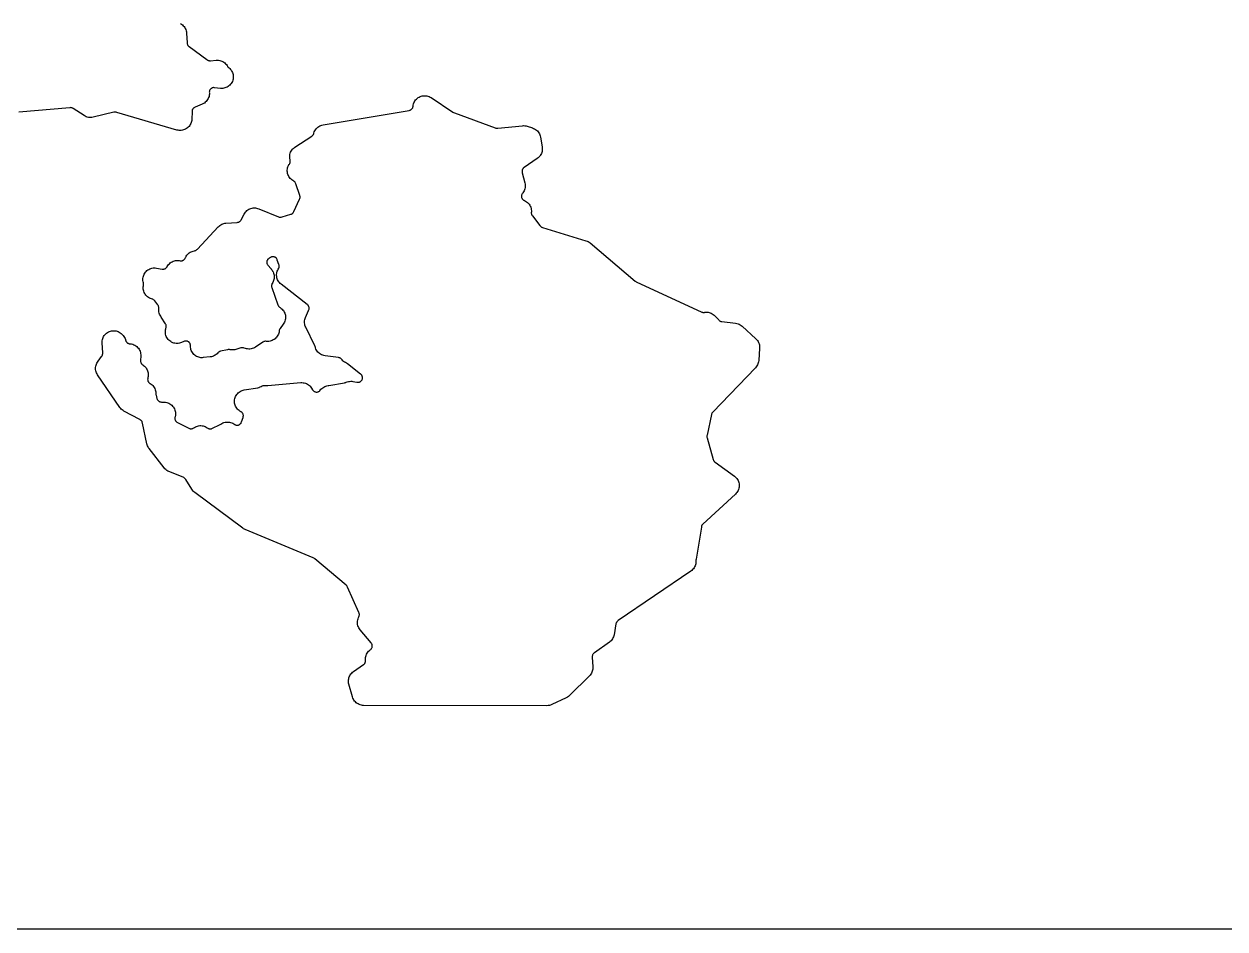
# Model space of a CAD drawing. Header units: metres. Extents: x 0 to 400, y 0 to 202.
# Drawn here: x 176.2 to 243.5, y -0.3 to 50.4 of the extents above; entities that cross this region are included whole.
import ezdxf

# ---------------------------------------------------------------- set-up
doc = ezdxf.new("R2010")
doc.units = ezdxf.units.M

msp = doc.modelspace()

# ---------------------------------------------------------------- linework, layer by layer
for points in [[(185.006, 50.4466), (185.062, 50.4126), (185.114, 50.3726), (185.161, 50.3276), (185.204, 50.2786), (185.241, 50.2246), (185.273, 50.1676), (185.299, 50.1076), (185.319, 50.0456), (185.333, 49.9816), (185.34, 49.9166), (185.371, 49.3756), (185.376, 49.3326), (185.381, 49.3056), (185.388, 49.2846), (185.397, 49.2626), (185.409, 49.2406), (185.422, 49.2206), (185.438, 49.2026), (185.457, 49.1826), (185.488, 49.1576), (186.475, 48.4276), (186.51, 48.4046), (186.534, 48.3916), (186.556, 48.3836), (186.58, 48.3766), (186.608, 48.3716), (186.634, 48.3696), (186.674, 48.3706), (187.005, 48.3986), (187.069, 48.4006), (187.133, 48.3966), (187.197, 48.3856), (187.259, 48.3686), (187.319, 48.3466), (187.376, 48.3176), (187.431, 48.2836), (187.482, 48.2436), (187.528, 48.1996), (187.57, 48.1506), (187.607, 48.0986), (187.629, 48.0596), (187.642, 48.0406), (187.658, 48.0216), (187.675, 48.0036), (187.721, 47.9666), (187.766, 47.9246), (187.767, 47.9236), (187.81, 47.8766), (187.848, 47.8246), (187.881, 47.7696), (187.908, 47.7116), (187.93, 47.6516), (187.945, 47.5896), (187.954, 47.5266), (187.957, 47.4626), (187.954, 47.3986), (187.944, 47.3356), (187.928, 47.2736), (187.906, 47.2126), (187.878, 47.1556), (187.845, 47.1006), (187.806, 47.0496), (187.762, 47.0026), (187.715, 46.9606), (187.663, 46.9226), (187.607, 46.8906), (187.549, 46.8636), (187.489, 46.8426), (187.426, 46.8286), (187.363, 46.8196), (187.299, 46.8176), (187.235, 46.8216), (186.91, 46.8586), (186.869, 46.8616), (186.846, 46.8606), (186.82, 46.8576), (186.797, 46.8516), (186.774, 46.8446), (186.751, 46.8336), (186.729, 46.8206), (186.712, 46.8086), (186.692, 46.7906), (186.673, 46.7706), (186.661, 46.7546), (186.647, 46.7306), (186.634, 46.7046), (186.626, 46.6836), (186.621, 46.6636), (186.617, 46.6376), (186.616, 46.6126), (186.618, 46.5656), (186.618, 46.4996), (186.611, 46.4336), (186.598, 46.3696), (186.578, 46.3066), (186.551, 46.2456), (186.519, 46.1876), (186.481, 46.1336), (186.438, 46.0836), (186.39, 46.0386), (186.337, 45.9986), (186.281, 45.9646), (186.221, 45.9356), (185.817, 45.7666), (185.783, 45.7506), (185.763, 45.7386), (185.743, 45.7236), (185.727, 45.7096), (185.709, 45.6906), (185.695, 45.6726), (185.684, 45.6536), (185.672, 45.6296), (185.663, 45.6096), (185.657, 45.5876), (185.653, 45.5646), (185.65, 45.5246), (185.634, 45.0856), (185.628, 45.0236), (185.617, 44.9626), (185.6, 44.9026), (185.578, 44.8456), (185.55, 44.7896), (185.517, 44.7376), (185.479, 44.6886), (185.436, 44.6436), (185.389, 44.6026), (185.339, 44.5666), (185.286, 44.5346), (185.229, 44.5086), (185.171, 44.4886), (185.111, 44.4736), (185.049, 44.4646), (184.987, 44.4616), (184.925, 44.4646), (184.864, 44.4736), (184.804, 44.4876), (181.439, 45.4736), (181.397, 45.4836), (181.368, 45.4866), (181.341, 45.4876), (181.318, 45.4856), (181.277, 45.4786), (180.112, 45.2026), (180.047, 45.1916), (179.982, 45.1856), (179.916, 45.1876), (179.85, 45.1956), (179.786, 45.2106), (179.724, 45.2316), (179.664, 45.2586), (179.607, 45.2916), (179.003, 45.6896), (178.967, 45.7096), (178.94, 45.7226), (178.92, 45.7296), (178.9, 45.7346), (178.875, 45.7386), (178.849, 45.7396), (178.811, 45.7376), (175.958, 45.4796)], [(0.015, -0.2524), (399.985, -0.2524)]]:
    msp.add_lwpolyline(points)
msp.add_lwpolyline([(181.976, 32.6186), (181.991, 32.6006), (182.006, 32.5856), (182.024, 32.5706), (182.045, 32.5566), (182.067, 32.5436), (182.088, 32.5346), (182.113, 32.5266), (182.138, 32.5216), (182.171, 32.5176), (182.198, 32.5166), (182.263, 32.5066), (182.327, 32.4896), (182.388, 32.4676), (182.447, 32.4386), (182.502, 32.4036), (182.554, 32.3636), (182.602, 32.3186), (182.645, 32.2696), (182.682, 32.2156), (182.714, 32.1586), (182.74, 32.0986), (182.76, 32.0356), (182.773, 31.9716), (182.78, 31.9066), (182.78, 31.8406), (182.768, 31.5816), (182.768, 31.5416), (182.77, 31.5176), (182.774, 31.4966), (182.782, 31.4716), (182.79, 31.4506), (182.801, 31.4306), (182.814, 31.4086), (182.829, 31.3906), (182.845, 31.3736), (182.865, 31.3566), (182.884, 31.3426), (182.888, 31.3396), (182.937, 31.3076), (182.987, 31.2666), (183.032, 31.2226), (183.073, 31.1726), (183.108, 31.1196), (183.139, 31.0636), (183.163, 31.0046), (183.182, 30.9436), (183.195, 30.8816), (183.201, 30.8176), (183.201, 30.7536), (183.195, 30.6896), (183.183, 30.6276), (183.17, 30.5786), (183.166, 30.5516), (183.165, 30.5286), (183.166, 30.5026), (183.17, 30.4776), (183.175, 30.4566), (183.183, 30.4316), (183.194, 30.4086), (183.206, 30.3896), (183.221, 30.3696), (183.238, 30.3496), (183.258, 30.3316), (183.275, 30.3186), (183.307, 30.2996), (183.362, 30.2626), (183.413, 30.2206), (183.459, 30.1736), (183.5, 30.1216), (183.536, 30.0666), (183.566, 30.0076), (183.589, 29.9466), (183.607, 29.8826), (183.618, 29.8176), (183.622, 29.7526), (183.623, 29.7066), (183.625, 29.6866), (183.633, 29.6486), (183.683, 29.4576), (183.695, 29.4206), (183.704, 29.3986), (183.715, 29.3786), (183.73, 29.3566), (183.746, 29.3376), (183.764, 29.3206), (183.784, 29.3046), (183.802, 29.2926), (183.824, 29.2806), (183.848, 29.2706), (183.87, 29.2646), (183.893, 29.2606), (183.935, 29.2566), (184.104, 29.2486), (184.169, 29.2426), (184.233, 29.2306), (184.295, 29.2116), (184.355, 29.1866), (184.412, 29.1556), (184.466, 29.1196), (184.516, 29.0776), (184.561, 29.0316), (184.602, 28.9806), (184.637, 28.9256), (184.667, 28.8686), (184.69, 28.8076), (184.708, 28.7446), (184.719, 28.6806), (184.724, 28.6166), (184.722, 28.5516), (184.714, 28.4866), (184.704, 28.4426), (184.699, 28.4236), (184.691, 28.3876), (184.688, 28.3646), (184.687, 28.3406), (184.689, 28.3136), (184.693, 28.2876), (184.699, 28.2646), (184.707, 28.2426), (184.719, 28.2196), (184.732, 28.1976), (184.746, 28.1796), (184.765, 28.1606), (184.783, 28.1436), (184.803, 28.1296), (184.841, 28.1076), (185.466, 27.7926), (185.501, 27.7766), (185.527, 27.7686), (185.55, 27.7626), (185.572, 27.7606), (185.596, 27.7596), (185.622, 27.7616), (185.648, 27.7656), (185.668, 27.7706), (185.689, 27.7786), (185.716, 27.7916), (185.742, 27.8066), (185.785, 27.8366), (185.84, 27.8676), (185.898, 27.8926), (185.958, 27.9116), (186.019, 27.9256), (186.082, 27.9326), (186.145, 27.9346), (186.208, 27.9296), (186.27, 27.9186), (186.331, 27.9016), (186.389, 27.8786), (186.446, 27.8506), (186.499, 27.8166), (186.537, 27.7906), (186.56, 27.7776), (186.586, 27.7666), (186.608, 27.7596), (186.633, 27.7546), (186.659, 27.7516), (186.683, 27.7516), (186.708, 27.7546), (186.733, 27.7596), (186.76, 27.7676), (186.799, 27.7836), (187.185, 27.9716), (187.221, 27.9906), (187.268, 28.0236), (187.321, 28.0566), (187.378, 28.0836), (187.437, 28.1056), (187.498, 28.1226), (187.56, 28.1326), (187.623, 28.1366), (187.686, 28.1346), (187.749, 28.1266), (187.81, 28.1126), (187.87, 28.0926), (187.927, 28.0666), (187.982, 28.0356), (188.022, 28.0066), (188.051, 27.9886), (188.075, 27.9766), (188.099, 27.9666), (188.122, 27.9606), (188.147, 27.9566), (188.173, 27.9546), (188.195, 27.9546), (188.218, 27.9576), (188.243, 27.9636), (188.267, 27.9716), (188.29, 27.9816), (188.311, 27.9936), (188.332, 28.0086), (188.351, 28.0256), (188.37, 28.0446), (188.383, 28.0616), (188.395, 28.0806), (188.407, 28.1056), (188.422, 28.1446), (188.503, 28.3936), (188.514, 28.4346), (188.519, 28.4626), (188.52, 28.4876), (188.52, 28.5086), (188.516, 28.5336), (188.51, 28.5596), (188.502, 28.5826), (188.49, 28.6066), (188.477, 28.6296), (188.463, 28.6486), (188.447, 28.6656), (188.429, 28.6816), (188.407, 28.6986), (188.386, 28.7106), (188.385, 28.7116), (188.355, 28.7296), (188.331, 28.7426), (188.279, 28.7786), (188.232, 28.8186), (188.188, 28.8636), (188.149, 28.9126), (188.115, 28.9656), (188.086, 29.0206), (188.063, 29.0796), (188.045, 29.1396), (188.033, 29.2006), (188.028, 29.2626), (188.028, 29.3256), (188.034, 29.3876), (188.046, 29.4496), (188.065, 29.5096), (188.088, 29.5676), (188.118, 29.6226), (188.152, 29.6746), (188.192, 29.7236), (188.236, 29.7676), (188.284, 29.8076), (188.335, 29.8436), (188.39, 29.8736), (188.448, 29.8986), (188.507, 29.9176), (188.568, 29.9306), (189.338, 30.0586), (189.378, 30.0676), (189.403, 30.0756), (189.425, 30.0856), (189.464, 30.1076), (189.518, 30.1346), (189.574, 30.1566), (189.633, 30.1726), (189.692, 30.1836), (189.752, 30.1886), (189.813, 30.1886), (189.844, 30.1876), (189.886, 30.1886), (191.735, 30.3426), (191.8, 30.3446), (191.865, 30.3396), (191.93, 30.3296), (191.992, 30.3116), (192.053, 30.2886), (192.111, 30.2586), (192.166, 30.2236), (192.217, 30.1836), (192.264, 30.1376), (192.306, 30.0876), (192.342, 30.0336), (192.396, 29.9456), (192.418, 29.9126), (192.433, 29.8956), (192.453, 29.8756), (192.472, 29.8596), (192.494, 29.8456), (192.514, 29.8356), (192.539, 29.8256), (192.565, 29.8186), (192.588, 29.8136), (192.611, 29.8126), (192.636, 29.8126), (192.659, 29.8156), (192.686, 29.8216), (192.712, 29.8306), (192.732, 29.8386), (192.753, 29.8516), (192.776, 29.8676), (192.795, 29.8846), (192.808, 29.8976), (192.822, 29.9166), (192.864, 29.9676), (192.911, 30.0146), (192.962, 30.0556), (193.017, 30.0916), (193.076, 30.1216), (193.137, 30.1456), (193.201, 30.1636), (193.266, 30.1746), (193.299, 30.1786), (194.185, 30.3336), (194.226, 30.3436), (194.25, 30.3506), (194.276, 30.3626), (194.336, 30.3866), (194.399, 30.4036), (194.463, 30.4146), (194.527, 30.4196), (194.592, 30.4176), (194.656, 30.4096), (194.88, 30.3686), (194.922, 30.3636), (194.944, 30.3626), (194.969, 30.3636), (194.994, 30.3686), (195.018, 30.3746), (195.038, 30.3816), (195.062, 30.3936), (195.085, 30.4076), (195.1, 30.4196), (195.121, 30.4396), (195.138, 30.4596), (195.15, 30.4756), (195.163, 30.4976), (195.174, 30.5226), (195.182, 30.5476), (195.187, 30.5676), (195.19, 30.5926), (195.191, 30.6186), (195.19, 30.6406), (195.185, 30.6666), (195.178, 30.6926), (195.169, 30.7166), (195.159, 30.7366), (195.147, 30.7566), (195.133, 30.7746), (195.115, 30.7936), (195.083, 30.8216), (194.358, 31.3946), (194.323, 31.4186), (194.303, 31.4306), (194.285, 31.4386), (194.232, 31.4646), (194.181, 31.4956), (194.134, 31.5316), (194.09, 31.5716), (194.049, 31.6156), (194.031, 31.6386), (194.012, 31.6606), (193.991, 31.6806), (193.974, 31.6946), (193.953, 31.7066), (193.933, 31.7176), (193.912, 31.7256), (193.885, 31.7336), (193.846, 31.7406), (193.091, 31.8426), (193.026, 31.8546), (192.963, 31.8736), (192.902, 31.8986), (192.843, 31.9296), (192.789, 31.9666), (192.738, 32.0086), (192.692, 32.0566), (192.65, 32.1086), (192.615, 32.1636), (192.585, 32.2236), (192.562, 32.2846), (192.556, 32.3066), (192.553, 32.3156), (192.54, 32.3596), (192.523, 32.3976), (192.012, 33.4436), (191.987, 33.5016), (191.968, 33.5606), (191.955, 33.6216), (191.948, 33.6836), (191.946, 33.7466), (191.951, 33.8086), (191.962, 33.8706), (191.978, 33.9306), (192.001, 33.9886), (192.176, 34.3886), (192.192, 34.4306), (192.199, 34.4586), (192.203, 34.4806), (192.204, 34.5046), (192.203, 34.5316), (192.2, 34.5546), (192.193, 34.5806), (192.184, 34.6046), (192.174, 34.6266), (192.158, 34.6516), (192.143, 34.6726), (192.128, 34.6876), (192.097, 34.7146), (190.631, 35.8586), (190.584, 35.8996), (190.541, 35.9446), (190.503, 35.9926), (190.469, 36.0446), (190.441, 36.1006), (190.418, 36.1576), (190.4, 36.2176), (190.388, 36.2786), (190.383, 36.3406), (190.383, 36.4026), (190.389, 36.4636), (190.401, 36.5246), (190.419, 36.5846), (190.442, 36.6416), (190.471, 36.6966), (190.5, 36.7466), (190.508, 36.7656), (190.516, 36.7896), (190.522, 36.8146), (190.525, 36.8416), (190.525, 36.8626), (190.523, 36.8866), (190.518, 36.9166), (190.507, 36.9556), (190.421, 37.2076), (190.407, 37.2436), (190.395, 37.2656), (190.381, 37.2876), (190.368, 37.3036), (190.35, 37.3226), (190.33, 37.3406), (190.311, 37.3536), (190.292, 37.3646), (190.267, 37.3746), (190.244, 37.3826), (190.223, 37.3876), (190.196, 37.3906), (190.172, 37.3916), (190.149, 37.3906), (190.122, 37.3856), (190.102, 37.3806), (190.08, 37.3716), (190.04, 37.3536), (189.978, 37.3186), (189.944, 37.2976), (189.921, 37.2806), (189.903, 37.2636), (189.888, 37.2476), (189.875, 37.2296), (189.863, 37.2086), (189.852, 37.1846), (189.844, 37.1616), (189.837, 37.1356), (189.834, 37.1126), (189.833, 37.0876), (189.834, 37.0626), (189.837, 37.0436), (189.844, 37.0166), (189.852, 36.9936), (189.862, 36.9716), (189.875, 36.9506), (189.898, 36.9196), (190.07, 36.7086), (190.085, 36.6916), (190.124, 36.6436), (190.158, 36.5916), (190.187, 36.5376), (190.211, 36.4806), (190.229, 36.4216), (190.242, 36.3616), (190.249, 36.3006), (190.25, 36.2386), (190.245, 36.1766), (190.234, 36.1166), (190.217, 36.0566), (190.195, 35.9996), (190.168, 35.9436), (190.135, 35.8916), (190.134, 35.8896), (190.122, 35.8686), (190.114, 35.8476), (190.107, 35.8256), (190.101, 35.7956), (190.098, 35.7726), (190.098, 35.7496), (190.1, 35.7226), (190.105, 35.7006), (190.117, 35.6606), (190.458, 34.6986), (190.472, 34.6626), (190.482, 34.6446), (190.496, 34.6236), (190.512, 34.6026), (190.527, 34.5876), (190.545, 34.5726), (190.585, 34.5446), (190.593, 34.5386), (190.646, 34.4996), (190.695, 34.4556), (190.738, 34.4066), (190.777, 34.3536), (190.81, 34.2966), (190.837, 34.2376), (190.858, 34.1746), (190.872, 34.1106), (190.88, 34.0456), (190.882, 33.9806), (190.876, 33.9146), (190.865, 33.8506), (190.846, 33.7876), (190.822, 33.7266), (190.791, 33.6686), (190.755, 33.6146), (190.582, 33.3806), (190.559, 33.3456), (190.548, 33.3256), (190.538, 33.2996), (190.531, 33.2776), (190.527, 33.2546), (190.525, 33.2386), (190.517, 33.1766), (190.502, 33.1146), (190.481, 33.0546), (190.454, 32.9976), (190.422, 32.9426), (190.385, 32.8916), (190.343, 32.8436), (190.296, 32.8006), (190.246, 32.7626), (190.191, 32.7296), (190.134, 32.7016), (190.075, 32.6796), (190.014, 32.6636), (189.951, 32.6536), (189.888, 32.6496), (189.824, 32.6516), (189.763, 32.6576), (189.738, 32.6566), (189.713, 32.6536), (189.685, 32.6476), (189.661, 32.6396), (189.64, 32.6296), (189.602, 32.6066), (189.195, 32.3326), (189.139, 32.2986), (189.08, 32.2706), (189.019, 32.2486), (188.955, 32.2336), (188.89, 32.2246), (188.825, 32.2216), (188.76, 32.2256), (188.696, 32.2366), (188.632, 32.2536), (188.571, 32.2766), (188.563, 32.2806), (188.537, 32.2896), (188.513, 32.2946), (188.491, 32.2986), (188.469, 32.2986), (188.442, 32.2976), (188.42, 32.2936), (188.382, 32.2846), (188.105, 32.1996), (188.042, 32.1836), (187.977, 32.1736), (187.912, 32.1706), (187.847, 32.1746), (187.783, 32.1846), (187.74, 32.1936), (187.715, 32.1956), (187.691, 32.1966), (187.666, 32.1946), (187.628, 32.1876), (187.244, 32.0976), (187.208, 32.0876), (187.187, 32.0786), (187.163, 32.0676), (187.145, 32.0556), (187.126, 32.0406), (187.108, 32.0236), (187.088, 32.0016), (187.047, 31.9576), (187.001, 31.9186), (186.952, 31.8836), (186.9, 31.8536), (186.845, 31.8276), (186.788, 31.8076), (186.73, 31.7926), (186.67, 31.7836), (186.277, 31.7406), (186.214, 31.7366), (186.15, 31.7396), (186.086, 31.7476), (186.024, 31.7626), (185.964, 31.7836), (185.906, 31.8106), (185.85, 31.8436), (185.799, 31.8816), (185.751, 31.9236), (185.708, 31.9716), (185.67, 32.0226), (185.636, 32.0776), (185.609, 32.1346), (185.587, 32.1956), (185.572, 32.2576), (185.562, 32.3206), (185.559, 32.3846), (185.559, 32.4276), (185.556, 32.4556), (185.552, 32.4816), (185.546, 32.5026), (185.537, 32.5246), (185.525, 32.5466), (185.513, 32.5666), (185.496, 32.5866), (185.479, 32.6046), (185.461, 32.6196), (185.442, 32.6326), (185.419, 32.6456), (185.397, 32.6556), (185.374, 32.6626), (185.348, 32.6686), (185.325, 32.6716), (185.304, 32.6716), (185.28, 32.6696), (185.254, 32.6656), (185.229, 32.6586), (185.19, 32.6446), (185.063, 32.5886), (185.004, 32.5666), (184.942, 32.5496), (184.879, 32.5386), (184.816, 32.5346), (184.752, 32.5366), (184.689, 32.5446), (184.626, 32.5596), (184.566, 32.5796), (184.508, 32.6066), (184.453, 32.6376), (184.401, 32.6756), (184.353, 32.7176), (184.309, 32.7636), (184.271, 32.8146), (184.237, 32.8686), (184.209, 32.9256), (184.187, 32.9856), (184.17, 33.0476), (184.16, 33.1106), (184.156, 33.1736), (184.158, 33.2376), (184.167, 33.3006), (184.182, 33.3626), (184.186, 33.3736), (184.188, 33.3826), (184.201, 33.4266), (184.206, 33.4536), (184.208, 33.4786), (184.208, 33.5016), (184.205, 33.5266), (184.2, 33.5506), (184.192, 33.5756), (184.182, 33.5976), (184.163, 33.6326), (183.924, 34.0166), (183.895, 34.0586), (183.86, 34.1156), (183.832, 34.1756), (183.81, 34.2386), (183.794, 34.3036), (183.785, 34.3696), (183.783, 34.4366), (183.786, 34.4756), (183.786, 34.4776), (183.789, 34.5316), (183.789, 34.5546), (183.786, 34.5766), (183.78, 34.6036), (183.773, 34.6276), (183.764, 34.6466), (183.751, 34.6696), (183.728, 34.7036), (183.563, 34.9206), (183.538, 34.9506), (183.521, 34.9666), (183.5, 34.9836), (183.477, 34.9986), (183.458, 35.0086), (183.432, 35.0186), (183.383, 35.0326), (183.323, 35.0536), (183.266, 35.0796), (183.211, 35.1116), (183.16, 35.1486), (183.113, 35.1906), (183.07, 35.2366), (183.031, 35.2866), (182.998, 35.3406), (182.97, 35.3976), (182.948, 35.4566), (182.932, 35.5176), (182.921, 35.5796), (182.917, 35.6426), (182.919, 35.7056), (182.927, 35.7686), (182.935, 35.8136), (182.938, 35.8446), (182.938, 35.8666), (182.936, 35.8886), (182.93, 35.9176), (182.925, 35.9326), (182.91, 35.9936), (182.9, 36.0556), (182.897, 36.1186), (182.9, 36.1806), (182.909, 36.2426), (182.923, 36.3036), (182.944, 36.3626), (182.97, 36.4196), (183.002, 36.4736), (183.039, 36.5246), (183.08, 36.5716), (183.126, 36.6146), (183.175, 36.6526), (183.228, 36.6856), (183.285, 36.7136), (183.343, 36.7366), (183.403, 36.7526), (183.465, 36.7636), (183.528, 36.7686), (183.59, 36.7666), (183.652, 36.7596), (183.978, 36.7046), (184.02, 36.6996), (184.041, 36.6996), (184.067, 36.7016), (184.09, 36.7056), (184.115, 36.7136), (184.142, 36.7236), (184.161, 36.7336), (184.182, 36.7476), (184.204, 36.7656), (184.221, 36.7826), (184.236, 36.8006), (184.251, 36.8236), (184.261, 36.8416), (184.295, 36.8986), (184.334, 36.9506), (184.378, 36.9996), (184.427, 37.0426), (184.481, 37.0816), (184.538, 37.1146), (184.598, 37.1416), (184.66, 37.1616), (184.724, 37.1766), (184.789, 37.1846), (184.855, 37.1856), (184.92, 37.1796), (184.985, 37.1676), (184.986, 37.1676), (185.012, 37.1636), (185.033, 37.1626), (185.059, 37.1636), (185.087, 37.1686), (185.11, 37.1736), (185.131, 37.1816), (185.155, 37.1926), (185.175, 37.2046), (185.194, 37.2196), (185.211, 37.2346), (185.229, 37.2546), (185.245, 37.2756), (185.257, 37.2956), (185.269, 37.3206), (185.282, 37.3476), (185.295, 37.3756), (185.325, 37.4286), (185.361, 37.4786), (185.401, 37.5256), (185.445, 37.5676), (185.493, 37.6056), (185.544, 37.6396), (185.598, 37.6676), (185.655, 37.6906), (185.714, 37.7086), (185.795, 37.7286), (185.832, 37.7396), (185.857, 37.7496), (185.88, 37.7616), (185.898, 37.7736), (185.916, 37.7886), (185.946, 37.8166), (187.117, 39.0696), (187.16, 39.1116), (187.208, 39.1496), (187.259, 39.1836), (187.313, 39.2126), (187.369, 39.2356), (187.427, 39.2536), (187.487, 39.2666), (187.547, 39.2736), (188.168, 39.3136), (188.21, 39.3186), (188.236, 39.3246), (188.259, 39.3326), (188.283, 39.3436), (188.306, 39.3566), (188.327, 39.3726), (188.345, 39.3886), (188.363, 39.4086), (188.377, 39.4266), (188.398, 39.4626), (188.564, 39.7796), (188.596, 39.8346), (188.634, 39.8856), (188.676, 39.9326), (188.723, 39.9756), (188.773, 40.0146), (188.828, 40.0476), (188.885, 40.0756), (188.945, 40.0966), (189.006, 40.1126), (189.069, 40.1226), (189.132, 40.1266), (189.196, 40.1236), (189.259, 40.1156), (189.32, 40.1006), (189.381, 40.0796), (190.492, 39.6306), (190.532, 39.6166), (190.553, 39.6116), (190.574, 39.6086), (190.601, 39.6076), (190.623, 39.6086), (190.646, 39.6116), (190.686, 39.6216), (191.171, 39.7666), (191.211, 39.7806), (191.23, 39.7896), (191.248, 39.7996), (191.267, 39.8126), (191.288, 39.8316), (191.304, 39.8476), (191.316, 39.8636), (191.329, 39.8846), (191.348, 39.9206), (191.665, 40.6136), (191.679, 40.6486), (191.686, 40.6736), (191.691, 40.6966), (191.693, 40.7166), (191.693, 40.7416), (191.691, 40.7656), (191.686, 40.7886), (191.675, 40.8266), (191.45, 41.4826), (191.436, 41.5186), (191.425, 41.5396), (191.412, 41.5616), (191.397, 41.5796), (191.383, 41.5956), (191.365, 41.6116), (191.346, 41.6256), (191.301, 41.6526), (191.3, 41.6526), (191.295, 41.6556), (191.242, 41.6916), (191.192, 41.7316), (191.147, 41.7766), (191.107, 41.8266), (191.072, 41.8796), (191.042, 41.9356), (191.017, 41.9946), (190.999, 42.0556), (190.987, 42.1186), (190.981, 42.1816), (190.981, 42.2456), (190.987, 42.3096), (191, 42.3716), (191.019, 42.4326), (191.044, 42.4916), (191.074, 42.5476), (191.097, 42.5816), (191.119, 42.6176), (191.129, 42.6376), (191.137, 42.6586), (191.144, 42.6836), (191.148, 42.7086), (191.149, 42.7326), (191.148, 42.7576), (191.145, 42.7816), (191.14, 42.8056), (191.133, 42.8336), (191.125, 42.8676), (191.116, 42.9316), (191.113, 42.9956), (191.117, 43.0596), (191.126, 43.1226), (191.143, 43.1856), (191.165, 43.2456), (191.193, 43.3036), (191.226, 43.3576), (191.265, 43.4086), (191.309, 43.4556), (191.357, 43.4986), (191.409, 43.5356), (192.346, 44.1406), (192.377, 44.1636), (192.397, 44.1806), (192.413, 44.1966), (192.427, 44.2146), (192.441, 44.2366), (192.45, 44.2536), (192.458, 44.2736), (192.47, 44.3176), (192.492, 44.3806), (192.52, 44.4406), (192.553, 44.4976), (192.593, 44.5506), (192.637, 44.5996), (192.687, 44.6436), (192.74, 44.6826), (192.798, 44.7156), (192.858, 44.7426), (192.921, 44.7636), (192.986, 44.7776), (197.795, 45.5856), (197.835, 45.5946), (197.858, 45.6016), (197.882, 45.6126), (197.903, 45.6236), (197.92, 45.6356), (197.938, 45.6506), (197.956, 45.6696), (197.974, 45.6906), (197.987, 45.7106), (197.998, 45.7306), (198.006, 45.7506), (198.014, 45.7766), (198.019, 45.7996), (198.021, 45.8246), (198.03, 45.8876), (198.046, 45.9496), (198.067, 46.0086), (198.094, 46.0666), (198.127, 46.1206), (198.164, 46.1716), (198.207, 46.2186), (198.254, 46.2616), (198.305, 46.2996), (198.359, 46.3326), (198.416, 46.3596), (198.476, 46.3806), (198.537, 46.3966), (198.6, 46.4066), (198.663, 46.4096), (198.727, 46.4066), (198.789, 46.3976), (198.851, 46.3826), (198.911, 46.3616), (198.968, 46.3346), (199.023, 46.3026), (200.251, 45.4916), (200.291, 45.4686), (200.336, 45.4496), (202.617, 44.6076), (202.654, 44.5966), (202.674, 44.5916), (202.694, 44.5896), (202.72, 44.5886), (202.757, 44.5896), (204.142, 44.7286), (204.208, 44.7316), (204.274, 44.7276), (204.34, 44.7176), (204.404, 44.7006), (204.706, 44.6036), (204.766, 44.5806), (204.824, 44.5526), (204.878, 44.5186), (204.929, 44.4796), (204.976, 44.4356), (205.018, 44.3866), (205.055, 44.3346), (205.087, 44.2786), (205.113, 44.2196), (205.133, 44.1586), (205.147, 44.0966), (205.243, 43.5376), (205.25, 43.4756), (205.252, 43.4146), (205.248, 43.3526), (205.238, 43.2916), (205.222, 43.2316), (205.2, 43.1736), (205.173, 43.1186), (205.141, 43.0656), (205.105, 43.0156), (205.063, 42.9706), (205.017, 42.9286), (204.968, 42.8916), (204.239, 42.3956), (204.209, 42.3736), (204.188, 42.3546), (204.172, 42.3376), (204.16, 42.3216), (204.148, 42.3016), (204.137, 42.2786), (204.127, 42.2526), (204.121, 42.2326), (204.118, 42.2096), (204.116, 42.1856), (204.116, 42.1656), (204.119, 42.1386), (204.128, 42.0976), (204.277, 41.5236), (204.29, 41.4596), (204.297, 41.3946), (204.297, 41.3296), (204.291, 41.2646), (204.278, 41.2006), (204.258, 41.1376), (204.233, 41.0776), (204.201, 41.0206), (204.164, 40.9666), (204.142, 40.9406), (204.126, 40.9176), (204.113, 40.8956), (204.103, 40.8736), (204.094, 40.8466), (204.088, 40.8226), (204.085, 40.7996), (204.084, 40.7756), (204.086, 40.7486), (204.089, 40.7256), (204.096, 40.7026), (204.105, 40.6776), (204.117, 40.6546), (204.129, 40.6346), (204.144, 40.6156), (204.161, 40.5976), (204.18, 40.5806), (204.201, 40.5656), (204.221, 40.5546), (204.257, 40.5386), (204.316, 40.5086), (204.371, 40.4736), (204.423, 40.4326), (204.47, 40.3866), (204.512, 40.3366), (204.549, 40.2816), (204.58, 40.2236), (204.605, 40.1626), (204.624, 40.0996), (204.636, 40.0356), (204.642, 39.9696), (204.641, 39.9036), (204.637, 39.8456), (204.637, 39.8266), (204.641, 39.8016), (204.647, 39.7746), (204.654, 39.7536), (204.663, 39.7326), (204.675, 39.7116), (204.699, 39.6776), (205.115, 39.1376), (205.144, 39.1046), (205.164, 39.0856), (205.185, 39.0696), (205.206, 39.0566), (205.23, 39.0446), (205.271, 39.0296), (207.696, 38.2876), (207.757, 38.2646), (207.816, 38.2366), (207.872, 38.2026), (207.924, 38.1626), (210.453, 36.0266), (210.482, 36.0046), (210.502, 35.9916), (210.536, 35.9746), (214.149, 34.3026), (214.187, 34.2876), (214.214, 34.2796), (214.237, 34.2746), (214.261, 34.2726), (214.288, 34.2736), (214.322, 34.2776), (214.346, 34.2816), (214.408, 34.2866), (214.47, 34.2866), (214.531, 34.2806), (214.591, 34.2686), (214.651, 34.2506), (214.708, 34.2266), (214.762, 34.1986), (214.814, 34.1646), (214.862, 34.1256), (214.907, 34.0826), (215.124, 33.8516), (215.152, 33.8236), (215.173, 33.8076), (215.195, 33.7936), (215.215, 33.7836), (215.24, 33.7736), (215.266, 33.7666), (215.305, 33.7606), (216.073, 33.6706), (216.14, 33.6586), (216.205, 33.6406), (216.268, 33.6156), (216.328, 33.5836), (216.385, 33.5456), (216.437, 33.5026), (217.208, 32.7896), (217.253, 32.7436), (217.294, 32.6926), (217.329, 32.6386), (217.358, 32.5806), (217.382, 32.5206), (217.4, 32.4586), (217.411, 32.3946), (217.416, 32.3306), (217.414, 32.2656), (217.363, 31.5766), (217.355, 31.5136), (217.341, 31.4506), (217.321, 31.3896), (217.295, 31.3316), (217.263, 31.2756), (217.226, 31.2236), (217.184, 31.1756), (214.796, 28.6946), (214.772, 28.6676), (214.757, 28.6466), (214.746, 28.6296), (214.737, 28.6086), (214.728, 28.5836), (214.719, 28.5496), (214.473, 27.4056), (214.466, 27.3636), (214.465, 27.3396), (214.466, 27.3156), (214.469, 27.2916), (214.478, 27.2536), (214.819, 26.0436), (214.831, 26.0076), (214.84, 25.9876), (214.854, 25.9626), (214.867, 25.9436), (214.88, 25.9276), (214.897, 25.9116), (214.927, 25.8876), (216.006, 25.1016), (216.055, 25.0616), (216.101, 25.0166), (216.141, 24.9676), (216.177, 24.9156), (216.207, 24.8596), (216.232, 24.8006), (216.251, 24.7406), (216.264, 24.6776), (216.271, 24.6146), (216.271, 24.5516), (216.266, 24.4876), (216.254, 24.4256), (216.236, 24.3646), (216.212, 24.3056), (216.183, 24.2496), (216.148, 24.1956), (216.108, 24.1466), (216.063, 24.1016), (214.245, 22.4246), (214.217, 22.3966), (214.202, 22.3786), (214.188, 22.3576), (214.176, 22.3356), (214.169, 22.3186), (214.162, 22.2946), (214.153, 22.2536), (213.856, 20.4476), (213.852, 20.4086), (213.851, 20.3786), (213.854, 20.3256), (213.851, 20.2626), (213.841, 20.2006), (213.826, 20.1396), (213.805, 20.0806), (213.778, 20.0236), (213.746, 19.9696), (213.709, 19.9196), (213.667, 19.8726), (213.621, 19.8296), (213.571, 19.7926), (209.497, 17.0136), (209.462, 16.9866), (209.444, 16.9706), (209.43, 16.9556), (209.415, 16.9336), (209.402, 16.9106), (209.391, 16.8876), (209.383, 16.8636), (209.374, 16.8266), (209.267, 16.2236), (209.253, 16.1626), (209.233, 16.1036), (209.208, 16.0456), (209.177, 15.9916), (209.141, 15.9396), (209.1, 15.8926), (209.054, 15.8486), (209.005, 15.8096), (208.165, 15.2116), (208.132, 15.1856), (208.112, 15.1656), (208.098, 15.1486), (208.082, 15.1256), (208.069, 15.1006), (208.06, 15.0806), (208.053, 15.0586), (208.049, 15.0326), (208.046, 15.0056), (208.047, 14.9626), (208.08, 14.4216), (208.081, 14.3606), (208.076, 14.2996), (208.065, 14.2396), (208.049, 14.1806), (208.027, 14.1236), (208, 14.0686), (207.967, 14.0156), (207.93, 13.9676), (207.889, 13.9226), (206.776, 12.8206), (206.721, 12.7716), (206.66, 12.7296), (206.596, 12.6946), (205.786, 12.3136), (205.72, 12.2866), (205.651, 12.2666), (205.58, 12.2556), (205.509, 12.2516), (195.254, 12.2686), (195.19, 12.2716), (195.126, 12.2816), (195.064, 12.2976), (195.003, 12.3196), (194.946, 12.3476), (194.891, 12.3806), (194.839, 12.4196), (194.792, 12.4626), (194.75, 12.5116), (194.712, 12.5636), (194.679, 12.6186), (194.653, 12.6776), (194.632, 12.7386), (194.428, 13.4506), (194.414, 13.5106), (194.406, 13.5716), (194.403, 13.6326), (194.406, 13.6946), (194.416, 13.7556), (194.431, 13.8156), (194.451, 13.8736), (194.477, 13.9296), (194.508, 13.9826), (194.545, 14.0326), (194.585, 14.0796), (194.63, 14.1216), (194.679, 14.1596), (195.243, 14.5546), (195.274, 14.5786), (195.295, 14.5996), (195.312, 14.6176), (195.323, 14.6336), (195.335, 14.6556), (195.347, 14.6816), (195.354, 14.7046), (195.36, 14.7296), (195.363, 14.7556), (195.363, 14.7756), (195.36, 14.8096), (195.358, 14.8756), (195.363, 14.9426), (195.374, 15.0076), (195.392, 15.0716), (195.416, 15.1336), (195.446, 15.1926), (195.483, 15.2476), (195.525, 15.2996), (195.572, 15.3466), (195.623, 15.3886), (195.65, 15.4076), (195.667, 15.4236), (195.683, 15.4416), (195.695, 15.4586), (195.711, 15.4846), (195.721, 15.5076), (195.729, 15.5286), (195.734, 15.5526), (195.738, 15.5776), (195.739, 15.6046), (195.738, 15.6286), (195.734, 15.6506), (195.727, 15.6776), (195.718, 15.7016), (195.71, 15.7196), (195.696, 15.7406), (195.67, 15.7756), (195.059, 16.5006), (195.019, 16.5536), (194.984, 16.6096), (194.956, 16.6686), (194.934, 16.7306), (194.918, 16.7946), (194.909, 16.8596), (194.906, 16.9256), (194.91, 16.9916), (194.921, 17.0566), (194.938, 17.1196), (194.962, 17.1816), (194.988, 17.2336), (194.991, 17.2396), (194.999, 17.2586), (195.005, 17.2766), (195.011, 17.3016), (195.014, 17.3306), (195.015, 17.3536), (195.013, 17.3766), (195.009, 17.4026), (195.002, 17.4286), (194.987, 17.4666), (194.357, 18.8866), (194.34, 18.9196), (194.327, 18.9396), (194.311, 18.9616), (194.296, 18.9776), (194.271, 19.0006), (192.528, 20.4706), (192.495, 20.4956), (192.474, 20.5076), (192.435, 20.5276), (188.624, 22.1116), (188.576, 22.1336), (188.53, 22.1596), (188.486, 22.1896), (185.799, 24.1896), (185.752, 24.2286), (185.709, 24.2716), (185.67, 24.3176), (185.635, 24.3676), (185.292, 24.9216), (185.266, 24.9596), (185.252, 24.9766), (185.233, 24.9936), (185.21, 25.0106), (185.188, 25.0246), (185.149, 25.0426), (184.352, 25.3626), (184.29, 25.3916), (184.231, 25.4266), (184.176, 25.4686), (184.125, 25.5156), (184.08, 25.5686), (183.246, 26.6526), (183.213, 26.6996), (183.185, 26.7496), (183.16, 26.8016), (183.141, 26.8556), (183.126, 26.9116), (182.876, 28.0776), (182.866, 28.1166), (182.858, 28.1376), (182.849, 28.1576), (182.835, 28.1796), (182.82, 28.1996), (182.804, 28.2166), (182.787, 28.2326), (182.767, 28.2466), (182.731, 28.2686), (181.839, 28.7486), (181.786, 28.7806), (181.736, 28.8176), (181.69, 28.8596), (181.648, 28.9046), (181.611, 28.9546), (180.363, 30.7826), (180.33, 30.8356), (180.302, 30.8926), (180.281, 30.9506), (180.264, 31.0116), (180.254, 31.0736), (180.25, 31.1356), (180.252, 31.1986), (180.26, 31.2606), (180.274, 31.3226), (180.294, 31.3816), (180.319, 31.4386), (180.35, 31.4936), (180.386, 31.5446), (180.586, 31.8026), (180.61, 31.8376), (180.624, 31.8626), (180.633, 31.8846), (180.641, 31.9096), (180.646, 31.9356), (180.649, 31.9606), (180.648, 32.0026), (180.615, 32.5636), (180.614, 32.6256), (180.62, 32.6886), (180.631, 32.7496), (180.648, 32.8096), (180.671, 32.8686), (180.7, 32.9236), (180.734, 32.9766), (180.772, 33.0256), (180.815, 33.0716), (180.863, 33.1116), (180.914, 33.1486), (180.968, 33.1796), (181.025, 33.2046), (181.085, 33.2246), (181.146, 33.2386), (181.208, 33.2476), (181.27, 33.2496), (181.333, 33.2456), (181.394, 33.2356), (181.455, 33.2206), (181.514, 33.1986), (181.57, 33.1716), (181.624, 33.1396), (181.674, 33.1016), (181.72, 33.0596), (181.76, 33.0196), (181.801, 32.9746), (181.838, 32.9256), (181.87, 32.8736), (181.897, 32.8186), (181.918, 32.7616), (181.925, 32.7376), (181.941, 32.6856), (181.949, 32.6646), (181.961, 32.6426), (181.976, 32.6186)], close=True)

doc.saveas('drawing.dxf')
